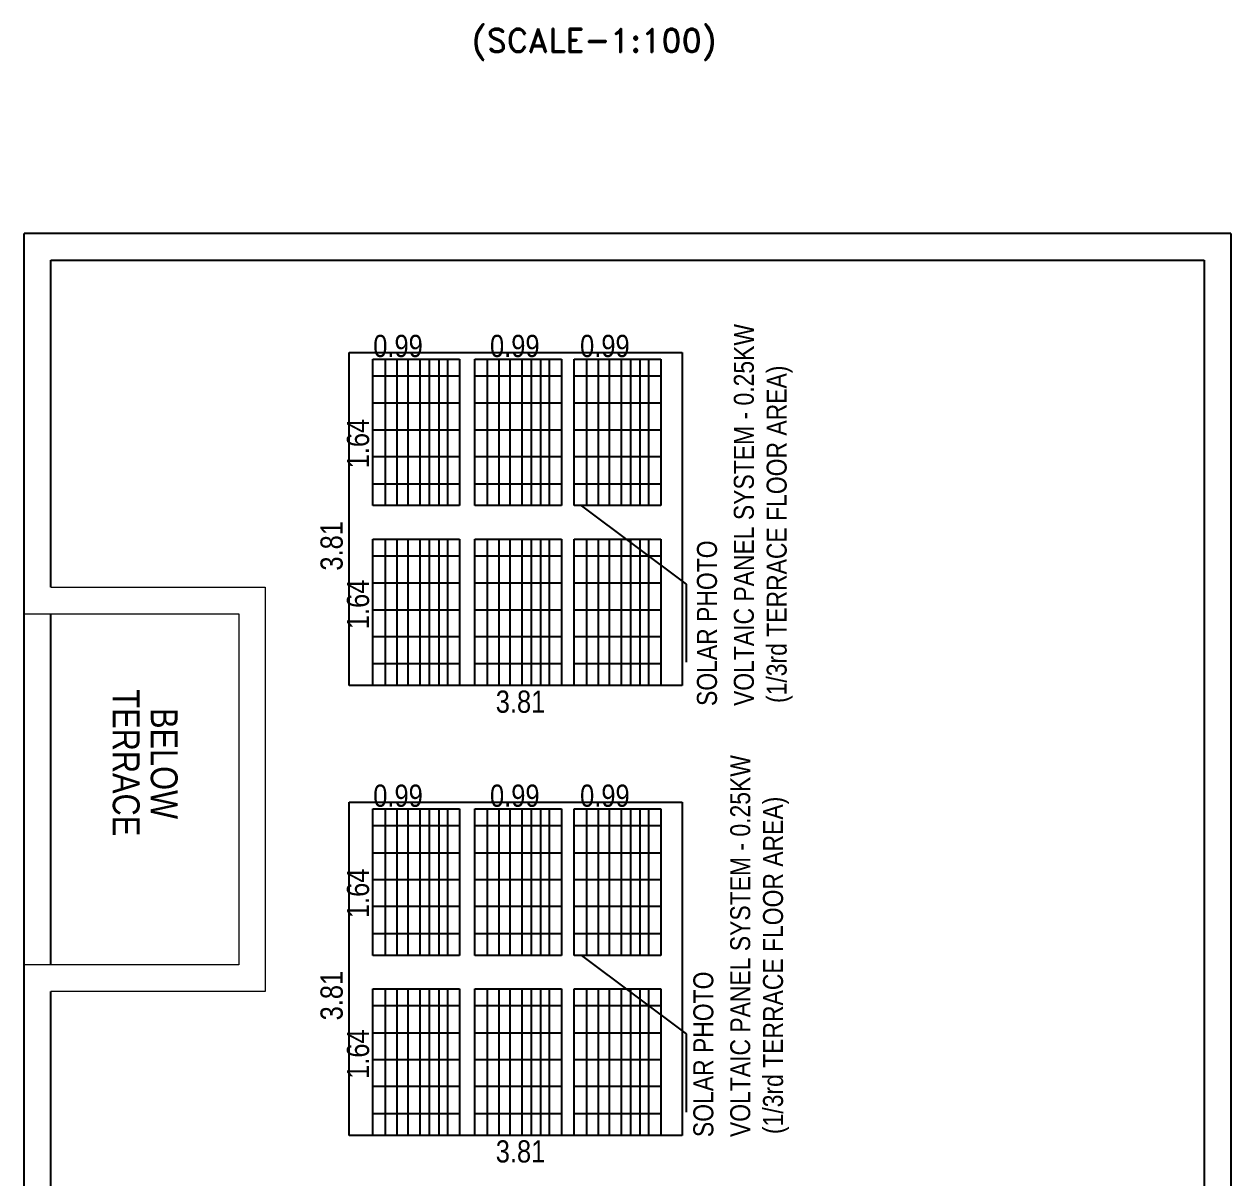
# Model space of a CAD drawing. Header units: metres. Extents: x 826 to 1433, y -826 to -586.
# Drawn here: x 1300.36 to 1310.7, y -800.23 to -790.34 of the extents above; entities that cross this region are included whole.
import ezdxf

# ---------------------------------------------------------------- set-up
doc = ezdxf.new("R2010")
doc.units = ezdxf.units.M
doc.layers.add('_0', color=7, linetype='Continuous', lineweight=5)
doc.styles.add('ATT', font='swissck.ttf', dxfattribs={"height": 12})
doc.styles.add('ROMAND', font='ROMAND.SHX')
doc.styles.get("Standard").update_dxf_attribs({"font": 'swissck.ttf'})
doc.styles.add('STYLE1', font='swissck.ttf', dxfattribs={"height": 0.3})

msp = doc.modelspace()

# ---------------------------------------------------------------- linework, layer by layer
at = {"color": 7}
for p, q in [((1310.69891, -792.13118), (1300.35891, -792.13118)), ((1300.35891, -801.76258), (1300.35891, -792.13118)), ((1310.69891, -792.13118), (1310.69891, -808.82119)), ((1300.58698, -792.35978), (1310.46891, -792.35978)), ((1300.58698, -795.16311), (1300.58698, -792.35978)), ((1310.46891, -792.35978), (1310.46891, -807.82119)), ((1303.14295, -796.00614), (1303.14295, -793.15037)), ((1303.14295, -793.15037), (1305.99872, -793.15037)), ((1305.99872, -793.15037), (1305.99872, -796.00614)), ((1303.34815, -794.46346), (1303.34815, -793.20692)), ((1303.34815, -793.20692), (1304.09065, -793.20692)), ((1303.45493, -794.46346), (1303.45493, -793.20692)), ((1303.5562, -794.46346), (1303.5562, -793.20692)), ((1303.65072, -794.46346), (1303.65072, -793.20692)), ((1303.75199, -794.46346), (1303.75199, -793.20692)), ((1303.833, -794.46346), (1303.833, -793.20692)), ((1303.91402, -794.46346), (1303.91402, -793.20692)), ((1303.98828, -794.46346), (1303.98828, -793.20692)), ((1304.09065, -793.20692), (1304.09065, -794.46346)), ((1304.22127, -794.46346), (1304.22127, -793.20692)), ((1304.22127, -793.20692), (1304.96377, -793.20692)), ((1304.32805, -794.46346), (1304.32805, -793.20692)), ((1304.42932, -794.46346), (1304.42932, -793.20692)), ((1304.52384, -794.46346), (1304.52384, -793.20692)), ((1304.62511, -794.46346), (1304.62511, -793.20692)), ((1304.70612, -794.46346), (1304.70612, -793.20692)), ((1304.78714, -794.46346), (1304.78714, -793.20692)), ((1304.8614, -794.46346), (1304.8614, -793.20692)), ((1304.96377, -793.20692), (1304.96377, -794.46346)), ((1305.0727, -794.46346), (1305.0727, -793.20692)), ((1305.0727, -793.20692), (1305.8152, -793.20692)), ((1305.17948, -794.46346), (1305.17948, -793.20692)), ((1305.28075, -794.46346), (1305.28075, -793.20692)), ((1305.37527, -794.46346), (1305.37527, -793.20692)), ((1305.47654, -794.46346), (1305.47654, -793.20692)), ((1305.55755, -794.46346), (1305.55755, -793.20692)), ((1305.63857, -794.46346), (1305.63857, -793.20692)), ((1305.71283, -794.46346), (1305.71283, -793.20692)), ((1305.8152, -793.20692), (1305.8152, -794.46346)), ((1304.09065, -793.35318), (1303.34815, -793.35318)), ((1304.96377, -793.35318), (1304.22127, -793.35318)), ((1305.8152, -793.35318), (1305.0727, -793.35318)), ((1304.09065, -793.58603), (1303.34815, -793.58603)), ((1304.96377, -793.58603), (1304.22127, -793.58603)), ((1305.8152, -793.58603), (1305.0727, -793.58603)), ((1304.09065, -793.81559), (1303.34815, -793.81559)), ((1304.96377, -793.81559), (1304.22127, -793.81559)), ((1305.8152, -793.81559), (1305.0727, -793.81559)), ((1304.09065, -794.04515), (1303.34815, -794.04515)), ((1304.96377, -794.04515), (1304.22127, -794.04515)), ((1305.8152, -794.04515), (1305.0727, -794.04515)), ((1304.09065, -794.278), (1303.34815, -794.278)), ((1304.96377, -794.278), (1304.22127, -794.278)), ((1305.8152, -794.278), (1305.0727, -794.278)), ((1304.09065, -794.46346), (1303.34815, -794.46346)), ((1304.96377, -794.46346), (1304.22127, -794.46346)), ((1305.8152, -794.46346), (1305.0727, -794.46346)), ((1306.03361, -795.1369), (1305.13678, -794.46463)), ((1303.34815, -796.00614), (1303.34815, -794.7496)), ((1303.34815, -794.7496), (1304.09065, -794.7496)), ((1303.45493, -796.00614), (1303.45493, -794.7496)), ((1303.5562, -796.00614), (1303.5562, -794.7496)), ((1303.65072, -796.00614), (1303.65072, -794.7496)), ((1303.75199, -796.00614), (1303.75199, -794.7496)), ((1303.833, -796.00614), (1303.833, -794.7496)), ((1303.91402, -796.00614), (1303.91402, -794.7496)), ((1303.98828, -796.00614), (1303.98828, -794.7496)), ((1304.09065, -794.7496), (1304.09065, -796.00614)), ((1304.22127, -796.00614), (1304.22127, -794.7496)), ((1304.22127, -794.7496), (1304.96377, -794.7496)), ((1304.32805, -796.00614), (1304.32805, -794.7496)), ((1304.42932, -796.00614), (1304.42932, -794.7496)), ((1304.52384, -796.00614), (1304.52384, -794.7496)), ((1304.62511, -796.00614), (1304.62511, -794.7496)), ((1304.70612, -796.00614), (1304.70612, -794.7496)), ((1304.78714, -796.00614), (1304.78714, -794.7496)), ((1304.8614, -796.00614), (1304.8614, -794.7496)), ((1304.96377, -794.7496), (1304.96377, -796.00614)), ((1305.0727, -796.00614), (1305.0727, -794.7496)), ((1305.0727, -794.7496), (1305.8152, -794.7496)), ((1305.17948, -796.00614), (1305.17948, -794.7496)), ((1305.28075, -796.00614), (1305.28075, -794.7496)), ((1305.37527, -796.00614), (1305.37527, -794.7496)), ((1305.47654, -796.00614), (1305.47654, -794.7496)), ((1305.55755, -796.00614), (1305.55755, -794.7496)), ((1305.63857, -796.00614), (1305.63857, -794.7496)), ((1305.71283, -796.00614), (1305.71283, -794.7496)), ((1305.8152, -794.7496), (1305.8152, -796.00614)), ((1304.09065, -794.89586), (1303.34815, -794.89586)), ((1304.96377, -794.89586), (1304.22127, -794.89586)), ((1305.8152, -794.89586), (1305.0727, -794.89586)), ((1304.09065, -795.12871), (1303.34815, -795.12871)), ((1304.96377, -795.12871), (1304.22127, -795.12871)), ((1305.8152, -795.12871), (1305.0727, -795.12871)), ((1306.03361, -795.80619), (1306.03361, -795.1369)), ((1300.58698, -798.39968), (1300.58698, -795.39118)), ((1304.09065, -795.35827), (1303.34815, -795.35827)), ((1304.96377, -795.35827), (1304.22127, -795.35827)), ((1305.8152, -795.35827), (1305.0727, -795.35827)), ((1304.09065, -795.58783), (1303.34815, -795.58783)), ((1304.96377, -795.58783), (1304.22127, -795.58783)), ((1305.8152, -795.58783), (1305.0727, -795.58783)), ((1304.09065, -795.82068), (1303.34815, -795.82068)), ((1304.96377, -795.82068), (1304.22127, -795.82068)), ((1305.8152, -795.82068), (1305.0727, -795.82068)), ((1305.99872, -796.00614), (1303.14295, -796.00614)), ((1304.09065, -796.00614), (1303.34815, -796.00614)), ((1304.96377, -796.00614), (1304.22127, -796.00614)), ((1305.8152, -796.00614), (1305.0727, -796.00614)), ((1303.14295, -799.86096), (1303.14295, -797.00519)), ((1303.14295, -797.00519), (1305.99872, -797.00519)), ((1305.99872, -797.00519), (1305.99872, -799.86096)), ((1303.34815, -798.31828), (1303.34815, -797.06174)), ((1303.34815, -797.06174), (1304.09065, -797.06174)), ((1303.45493, -798.31828), (1303.45493, -797.06174)), ((1303.5562, -798.31828), (1303.5562, -797.06174)), ((1303.65072, -798.31828), (1303.65072, -797.06174)), ((1303.75199, -798.31828), (1303.75199, -797.06174)), ((1303.833, -798.31828), (1303.833, -797.06174)), ((1303.91402, -798.31828), (1303.91402, -797.06174)), ((1303.98828, -798.31828), (1303.98828, -797.06174)), ((1304.09065, -797.06174), (1304.09065, -798.31828)), ((1304.22127, -798.31828), (1304.22127, -797.06174)), ((1304.22127, -797.06174), (1304.96377, -797.06174)), ((1304.32805, -798.31828), (1304.32805, -797.06174)), ((1304.42932, -798.31828), (1304.42932, -797.06174)), ((1304.52384, -798.31828), (1304.52384, -797.06174)), ((1304.62511, -798.31828), (1304.62511, -797.06174)), ((1304.70612, -798.31828), (1304.70612, -797.06174)), ((1304.78714, -798.31828), (1304.78714, -797.06174)), ((1304.8614, -798.31828), (1304.8614, -797.06174)), ((1304.96377, -797.06174), (1304.96377, -798.31828)), ((1305.0727, -798.31828), (1305.0727, -797.06174)), ((1305.0727, -797.06174), (1305.8152, -797.06174)), ((1305.17948, -798.31828), (1305.17948, -797.06174)), ((1305.28075, -798.31828), (1305.28075, -797.06174)), ((1305.37527, -798.31828), (1305.37527, -797.06174)), ((1305.47654, -798.31828), (1305.47654, -797.06174)), ((1305.55755, -798.31828), (1305.55755, -797.06174)), ((1305.63857, -798.31828), (1305.63857, -797.06174)), ((1305.71283, -798.31828), (1305.71283, -797.06174)), ((1305.8152, -797.06174), (1305.8152, -798.31828)), ((1304.09065, -797.208), (1303.34815, -797.208)), ((1304.96377, -797.208), (1304.22127, -797.208)), ((1305.8152, -797.208), (1305.0727, -797.208)), ((1304.09065, -797.44085), (1303.34815, -797.44085)), ((1304.96377, -797.44085), (1304.22127, -797.44085)), ((1305.8152, -797.44085), (1305.0727, -797.44085)), ((1304.09065, -797.67041), (1303.34815, -797.67041)), ((1304.96377, -797.67041), (1304.22127, -797.67041)), ((1305.8152, -797.67041), (1305.0727, -797.67041)), ((1304.09065, -797.89997), (1303.34815, -797.89997)), ((1304.96377, -797.89997), (1304.22127, -797.89997)), ((1305.8152, -797.89997), (1305.0727, -797.89997)), ((1304.09065, -798.13282), (1303.34815, -798.13282)), ((1304.96377, -798.13282), (1304.22127, -798.13282)), ((1305.8152, -798.13282), (1305.0727, -798.13282)), ((1304.09065, -798.31828), (1303.34815, -798.31828)), ((1304.96377, -798.31828), (1304.22127, -798.31828)), ((1305.8152, -798.31828), (1305.0727, -798.31828)), ((1306.03361, -798.99172), (1305.13678, -798.31945)), ((1300.58698, -801.76258), (1300.58698, -798.62774)), ((1303.34815, -799.86096), (1303.34815, -798.60442)), ((1303.34815, -798.60442), (1304.09065, -798.60442)), ((1303.45493, -799.86096), (1303.45493, -798.60442)), ((1303.5562, -799.86096), (1303.5562, -798.60442)), ((1303.65072, -799.86096), (1303.65072, -798.60442)), ((1303.75199, -799.86096), (1303.75199, -798.60442)), ((1303.833, -799.86096), (1303.833, -798.60442)), ((1303.91402, -799.86096), (1303.91402, -798.60442)), ((1303.98828, -799.86096), (1303.98828, -798.60442)), ((1304.09065, -798.60442), (1304.09065, -799.86096)), ((1304.22127, -799.86096), (1304.22127, -798.60442)), ((1304.22127, -798.60442), (1304.96377, -798.60442)), ((1304.32805, -799.86096), (1304.32805, -798.60442)), ((1304.42932, -799.86096), (1304.42932, -798.60442)), ((1304.52384, -799.86096), (1304.52384, -798.60442)), ((1304.62511, -799.86096), (1304.62511, -798.60442)), ((1304.70612, -799.86096), (1304.70612, -798.60442)), ((1304.78714, -799.86096), (1304.78714, -798.60442)), ((1304.8614, -799.86096), (1304.8614, -798.60442)), ((1304.96377, -798.60442), (1304.96377, -799.86096)), ((1305.0727, -799.86096), (1305.0727, -798.60442)), ((1305.0727, -798.60442), (1305.8152, -798.60442)), ((1305.17948, -799.86096), (1305.17948, -798.60442)), ((1305.28075, -799.86096), (1305.28075, -798.60442)), ((1305.37527, -799.86096), (1305.37527, -798.60442)), ((1305.47654, -799.86096), (1305.47654, -798.60442)), ((1305.55755, -799.86096), (1305.55755, -798.60442)), ((1305.63857, -799.86096), (1305.63857, -798.60442)), ((1305.71283, -799.86096), (1305.71283, -798.60442)), ((1305.8152, -798.60442), (1305.8152, -799.86096)), ((1304.09065, -798.75068), (1303.34815, -798.75068)), ((1304.96377, -798.75068), (1304.22127, -798.75068)), ((1305.8152, -798.75068), (1305.0727, -798.75068)), ((1304.09065, -798.98353), (1303.34815, -798.98353)), ((1304.96377, -798.98353), (1304.22127, -798.98353)), ((1305.8152, -798.98353), (1305.0727, -798.98353)), ((1306.03361, -799.66101), (1306.03361, -798.99172)), ((1304.09065, -799.21309), (1303.34815, -799.21309)), ((1304.96377, -799.21309), (1304.22127, -799.21309)), ((1305.8152, -799.21309), (1305.0727, -799.21309)), ((1304.09065, -799.44265), (1303.34815, -799.44265)), ((1304.96377, -799.44265), (1304.22127, -799.44265)), ((1305.8152, -799.44265), (1305.0727, -799.44265)), ((1304.09065, -799.6755), (1303.34815, -799.6755)), ((1304.96377, -799.6755), (1304.22127, -799.6755)), ((1305.8152, -799.6755), (1305.0727, -799.6755)), ((1305.99872, -799.86096), (1303.14295, -799.86096)), ((1304.09065, -799.86096), (1303.34815, -799.86096)), ((1304.96377, -799.86096), (1304.22127, -799.86096)), ((1305.8152, -799.86096), (1305.0727, -799.86096))]:
    msp.add_line(p, q, dxfattribs=at)
at = {"layer": '_0', "color": 7, "ltscale": 3}
for points in [[(1300.58698, -795.16311), (1302.42546, -795.16311), (1302.42546, -798.62774), (1300.58698, -798.62774)], [(1300.35891, -795.39118), (1302.1974, -795.39118), (1302.1974, -798.39968), (1300.35891, -798.39968)]]:
    msp.add_lwpolyline(points, dxfattribs=at)

# ---------------------------------------------------------------- texts
at = {"color": 7}
for s, height, style, p in [('(SCALE-1:100)', 0.2018995, 'ROMAND', (1304.20162, -790.57677)), ('0.99', 0.190385, 'STYLE1', (1303.35036, -793.18993)), ('0.99', 0.190385, 'STYLE1', (1304.35083, -793.18993)), ('0.99', 0.190385, 'STYLE1', (1305.12262, -793.18993)), ('3.81', 0.190385, 'STYLE1', (1304.40006, -796.23846)), ('0.99', 0.190385, 'STYLE1', (1303.35036, -797.04475)), ('0.99', 0.190385, 'STYLE1', (1304.35083, -797.04475)), ('0.99', 0.190385, 'STYLE1', (1305.12262, -797.04475)), ('3.81', 0.190385, 'STYLE1', (1304.40006, -800.09328))]:
    msp.add_text(s, height=height, dxfattribs=dict(at, style=style)).set_placement(p)
at = {"color": 0, "style": 'ATT'}
for s, p in [('VOLTAIC PANEL SYSTEM - 0.25KW', (1306.61155, -796.18047)), ('(1/3rd TERRACE FLOOR AREA)', (1306.89265, -796.15454)), ('SOLAR PHOTO', (1306.29548, -796.18047)), ('VOLTAIC PANEL SYSTEM - 0.25KW', (1306.58036, -799.87532)), ('(1/3rd TERRACE FLOOR AREA)', (1306.86145, -799.84939)), ('SOLAR PHOTO', (1306.26428, -799.87532))]:
    msp.add_text(s, height=0.17145, rotation=90, dxfattribs=at).set_placement(p)
at = {"color": 7, "style": 'STYLE1'}
for s, p in [('1.64', (1303.31486, -794.14359)), ('3.81', (1303.0884, -795.02022)), ('1.64', (1303.31486, -795.52175)), ('1.64', (1303.31486, -797.99841)), ('3.81', (1303.0884, -798.87504)), ('1.64', (1303.31486, -799.37657))]:
    msp.add_text(s, height=0.190385, rotation=90, dxfattribs=at).set_placement(p)
at = {"color": 7}
for s, p in [('TERRACE', (1301.11842, -796.03851)), ('BELOW', (1301.44408, -796.19828))]:
    msp.add_text(s, height=0.23, rotation=270, dxfattribs=at).set_placement(p)

doc.saveas('drawing.dxf')
